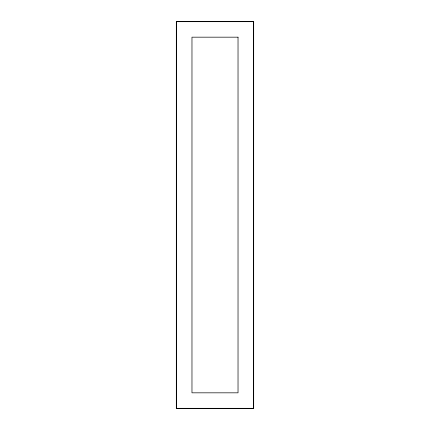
<?xml version="1.0" encoding="UTF-8"?>
<svg xmlns="http://www.w3.org/2000/svg" width="430" height="430" viewBox="0 0 430 430"><rect width="100%" height="100%" fill="white"/><g stroke="black" fill="none" stroke-linecap="round" stroke-linejoin="round"><path stroke-width="0.64" d="M253.7 21.5L176.3 21.5L176.3 408.5L253.7 408.5L253.7 21.5M253.506 21.694L176.494 21.694L176.494 408.306L253.506 408.306L253.506 21.694M238.026 37.173L191.974 37.173L191.974 392.827L238.026 392.827L238.026 37.173"/></g></svg>
